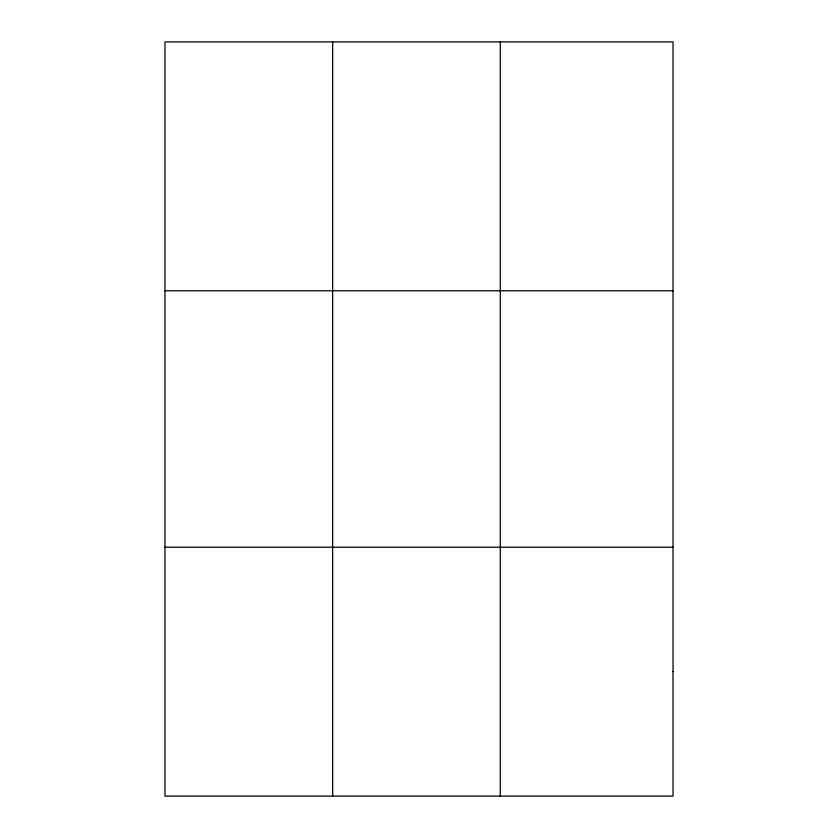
<?xml version="1.0" encoding="UTF-8"?>
<svg xmlns="http://www.w3.org/2000/svg" width="838" height="838" viewBox="0 0 838 838"><rect width="100%" height="100%" fill="white"/><g stroke="black" fill="none" stroke-linecap="round" stroke-linejoin="round"><path stroke-width="1.26" d="M332.634 796.1L332.634 41.9M500.286 796.1L500.286 41.9M164.971 290.786L673.029 290.786M164.971 547.214L673.029 547.214M673.029 671.657L673.029 796.1L164.971 796.1L164.971 41.9L673.029 41.9L673.029 671.657"/></g></svg>
